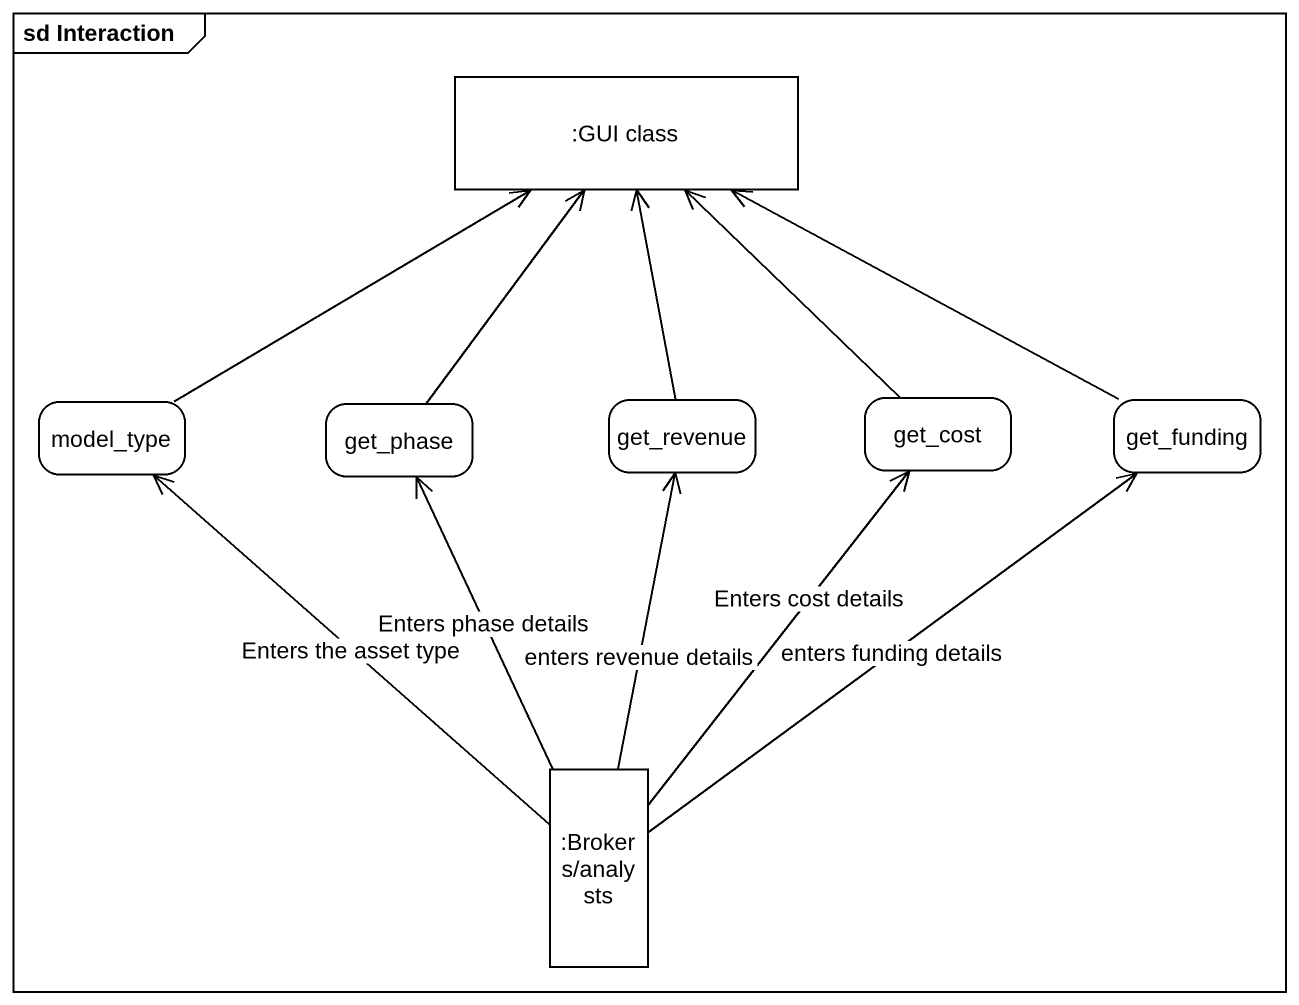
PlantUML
@startuml
mainframe sd Interaction
hide empty description
state ":GUI class" as GUI_class <<object>>
state model_type
state get_phase
state get_revenue
state get_cost
state get_funding
state ":Brokers/analysts" as Brokers_analysts <<object>>
model_type -right-> GUI_class
get_phase -up-> GUI_class
get_revenue -up-> GUI_class
get_cost -up-> GUI_class
get_funding -left-> GUI_class
Brokers_analysts -up-> model_type : Enters the asset type
Brokers_analysts -up-> get_phase : Enters phase details
Brokers_analysts -up-> get_revenue : enters revenue details
Brokers_analysts -up-> get_cost : Enters cost details
Brokers_analysts -up-> get_funding : enters funding details
@enduml
